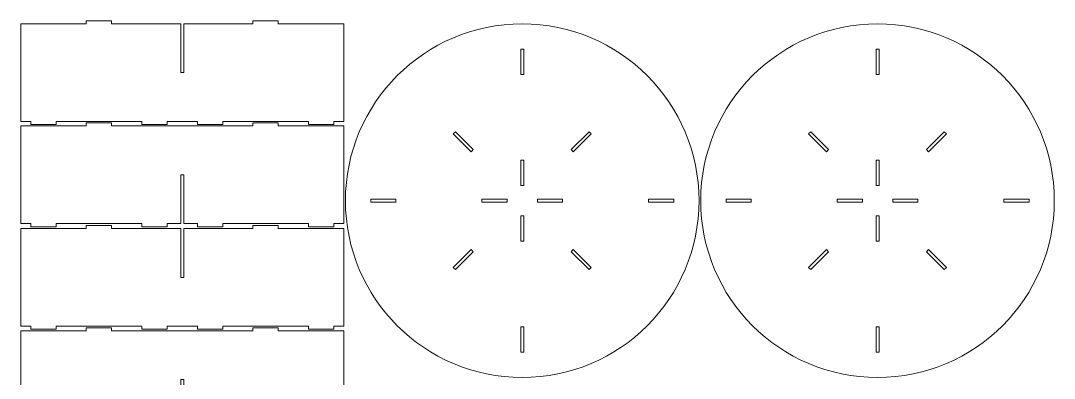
# Model space of a CAD drawing. Header units: millimetres. Extents: x -1023 to 1023, y -1057 to 1056.
# Drawn here: x -1023 to 1023, y 348 to 1056 of the extents above; entities that cross this region are included whole.
import ezdxf

# ---------------------------------------------------------------- set-up
doc = ezdxf.new("R2010")
doc.units = ezdxf.units.MM
doc.header["$MEASUREMENT"] = 0
doc.layers.add('Layer 1', color=7, linetype='Continuous')

msp = doc.modelspace()

# ---------------------------------------------------------------- linework, layer by layer
at = {"layer": 'Layer 1', "color": 250, "lineweight": 20}
for points, knots in [([(-700, 1050.175), (-700, 1050.175), (-700, 953.475), (-700, 953.475), (-700, 953.475), (-700, 953.475), (-706, 953.475), (-706, 953.475), (-706, 953.475), (-706, 953.475), (-706, 1050.175), (-706, 1050.175), (-706, 1050.175), (-706, 1050.175), (-842.9622, 1050.175), (-842.9622, 1050.175), (-842.9622, 1050.175), (-842.9622, 1050.175), (-842.9622, 1056.175), (-842.9622, 1056.175), (-842.9622, 1056.175), (-842.9622, 1056.175), (-892.9622, 1056.175), (-892.9622, 1056.175), (-892.9622, 1056.175), (-892.9622, 1056.175), (-892.9622, 1050.175), (-892.9622, 1050.175), (-892.9622, 1050.175), (-892.9622, 1050.175), (-1022.937, 1050.175), (-1022.937, 1050.175), (-1022.937, 1050.175), (-1022.937, 1050.175), (-1022.937, 856.775), (-1022.937, 856.775), (-1022.937, 856.775), (-1022.937, 856.775), (-1002.937, 856.775), (-1002.937, 856.775), (-1002.937, 856.775), (-1002.937, 856.775), (-1002.937, 850.775), (-1002.937, 850.775), (-1002.937, 850.775), (-1002.937, 850.775), (-952.937, 850.775), (-952.937, 850.775), (-952.937, 850.775), (-952.937, 850.775), (-952.937, 856.775), (-952.937, 856.775), (-952.937, 856.775), (-952.937, 856.775), (-782.9874, 856.775), (-782.9874, 856.775), (-782.9874, 856.775), (-782.9874, 856.775), (-782.9874, 850.775), (-782.9874, 850.775), (-782.9874, 850.775), (-782.9874, 850.775), (-732.9874, 850.775), (-732.9874, 850.775), (-732.9874, 850.775), (-732.9874, 850.775), (-732.9874, 856.775), (-732.9874, 856.775), (-732.9874, 856.775), (-732.9874, 856.775), (-673.0126, 856.775), (-673.0126, 856.775), (-673.0126, 856.775), (-673.0126, 856.775), (-673.0126, 850.775), (-673.0126, 850.775), (-673.0126, 850.775), (-673.0126, 850.775), (-623.0126, 850.775), (-623.0126, 850.775), (-623.0126, 850.775), (-623.0126, 850.775), (-623.0126, 856.775), (-623.0126, 856.775), (-623.0126, 856.775), (-623.0126, 856.775), (-453.063, 856.775), (-453.063, 856.775), (-453.063, 856.775), (-453.063, 856.775), (-453.063, 850.775), (-453.063, 850.775), (-453.063, 850.775), (-453.063, 850.775), (-403.063, 850.775), (-403.063, 850.775), (-403.063, 850.775), (-403.063, 850.775), (-403.063, 856.775), (-403.063, 856.775), (-403.063, 856.775), (-403.063, 856.775), (-383.063, 856.775), (-383.063, 856.775), (-383.063, 856.775), (-383.063, 856.775), (-383.063, 1050.175), (-383.063, 1050.175), (-383.063, 1050.175), (-383.063, 1050.175), (-513.0378, 1050.175), (-513.0378, 1050.175), (-513.0378, 1050.175), (-513.0378, 1050.175), (-513.0378, 1056.175), (-513.0378, 1056.175), (-513.0378, 1056.175), (-513.0378, 1056.175), (-563.0378, 1056.175), (-563.0378, 1056.175), (-563.0378, 1056.175), (-563.0378, 1056.175), (-563.0378, 1050.175), (-563.0378, 1050.175), (-563.0378, 1050.175), (-563.0378, 1050.175), (-700, 1050.175), (-700, 1050.175)], [0, 0, 0, 0, 0.03030303, 0.03030303, 0.03030303, 0.03030303, 0.060606061, 0.060606061, 0.060606061, 0.060606061, 0.090909091, 0.090909091, 0.090909091, 0.090909091, 0.121212121, 0.121212121, 0.121212121, 0.121212121, 0.151515152, 0.151515152, 0.151515152, 0.151515152, 0.181818182, 0.181818182, 0.181818182, 0.181818182, 0.212121212, 0.212121212, 0.212121212, 0.212121212, 0.242424242, 0.242424242, 0.242424242, 0.242424242, 0.272727273, 0.272727273, 0.272727273, 0.272727273, 0.303030303, 0.303030303, 0.303030303, 0.303030303, 0.333333333, 0.333333333, 0.333333333, 0.333333333, 0.363636364, 0.363636364, 0.363636364, 0.363636364, 0.393939394, 0.393939394, 0.393939394, 0.393939394, 0.424242424, 0.424242424, 0.424242424, 0.424242424, 0.454545455, 0.454545455, 0.454545455, 0.454545455, 0.484848485, 0.484848485, 0.484848485, 0.484848485, 0.515151515, 0.515151515, 0.515151515, 0.515151515, 0.545454545, 0.545454545, 0.545454545, 0.545454545, 0.575757576, 0.575757576, 0.575757576, 0.575757576, 0.606060606, 0.606060606, 0.606060606, 0.606060606, 0.636363636, 0.636363636, 0.636363636, 0.636363636, 0.666666667, 0.666666667, 0.666666667, 0.666666667, 0.696969697, 0.696969697, 0.696969697, 0.696969697, 0.727272727, 0.727272727, 0.727272727, 0.727272727, 0.757575758, 0.757575758, 0.757575758, 0.757575758, 0.787878788, 0.787878788, 0.787878788, 0.787878788, 0.818181818, 0.818181818, 0.818181818, 0.818181818, 0.848484848, 0.848484848, 0.848484848, 0.848484848, 0.878787879, 0.878787879, 0.878787879, 0.878787879, 0.909090909, 0.909090909, 0.909090909, 0.909090909, 0.939393939, 0.939393939, 0.939393939, 0.939393939, 1, 1, 1, 1]), ([(319.937, 699.825), (319.937, 893.1247), (163.2367, 1049.825), (-30.063, 1049.825), (-30.063, 1049.825), (-223.3627, 1049.825), (-380.063, 893.1247), (-380.063, 699.825), (-380.063, 699.825), (-380.063, 506.5253), (-223.3627, 349.825), (-30.063, 349.825), (-30.063, 349.825), (163.2367, 349.825), (319.937, 506.5253), (319.937, 699.825)], [0, 0, 0, 0, 0.2, 0.2, 0.2, 0.2, 0.4, 0.4, 0.4, 0.4, 0.6, 0.6, 0.6, 0.6, 1, 1, 1, 1]), ([(323.287, 699.825), (323.287, 893.1247), (479.9873, 1049.825), (673.287, 1049.825), (673.287, 1049.825), (866.5867, 1049.825), (1023.287, 893.1247), (1023.287, 699.825), (1023.287, 699.825), (1023.287, 506.5253), (866.5867, 349.825), (673.287, 349.825), (673.287, 349.825), (479.9873, 349.825), (323.287, 506.5253), (323.287, 699.825)], [0, 0, 0, 0, 0.2, 0.2, 0.2, 0.2, 0.4, 0.4, 0.4, 0.4, 0.6, 0.6, 0.6, 0.6, 1, 1, 1, 1]), ([(-33.0629, 949.7619), (-33.0629, 949.7619), (-33.0629, 999.7619), (-33.0629, 999.7619), (-33.0629, 999.7619), (-33.0629, 999.7619), (-27.0629, 999.7619), (-27.0629, 999.7619), (-27.0629, 999.7619), (-27.0629, 999.7619), (-27.0629, 949.7619), (-27.0629, 949.7619), (-27.0629, 949.7619), (-27.0629, 949.7619), (-33.0629, 949.7619), (-33.0629, 949.7619)], [0, 0, 0, 0, 0.2, 0.2, 0.2, 0.2, 0.4, 0.4, 0.4, 0.4, 0.6, 0.6, 0.6, 0.6, 1, 1, 1, 1]), ([(676.2869, 949.7619), (676.2869, 949.7619), (676.2869, 999.7619), (676.2869, 999.7619), (676.2869, 999.7619), (676.2869, 999.7619), (670.2869, 999.7619), (670.2869, 999.7619), (670.2869, 999.7619), (670.2869, 999.7619), (670.2869, 949.7619), (670.2869, 949.7619), (670.2869, 949.7619), (670.2869, 949.7619), (676.2869, 949.7619), (676.2869, 949.7619)], [0, 0, 0, 0, 0.2, 0.2, 0.2, 0.2, 0.4, 0.4, 0.4, 0.4, 0.6, 0.6, 0.6, 0.6, 1, 1, 1, 1]), ([(-842.9622, 847.775), (-842.9622, 847.775), (-842.9622, 853.775), (-842.9622, 853.775), (-842.9622, 853.775), (-842.9622, 853.775), (-892.9622, 853.775), (-892.9622, 853.775), (-892.9622, 853.775), (-892.9622, 853.775), (-892.9622, 847.775), (-892.9622, 847.775), (-892.9622, 847.775), (-892.9622, 847.775), (-1022.937, 847.775), (-1022.937, 847.775), (-1022.937, 847.775), (-1022.937, 847.775), (-1022.937, 654.375), (-1022.937, 654.375), (-1022.937, 654.375), (-1022.937, 654.375), (-1002.937, 654.375), (-1002.937, 654.375), (-1002.937, 654.375), (-1002.937, 654.375), (-1002.937, 648.375), (-1002.937, 648.375), (-1002.937, 648.375), (-1002.937, 648.375), (-952.937, 648.375), (-952.937, 648.375), (-952.937, 648.375), (-952.937, 648.375), (-952.937, 654.375), (-952.937, 654.375), (-952.937, 654.375), (-952.937, 654.375), (-782.9874, 654.375), (-782.9874, 654.375), (-782.9874, 654.375), (-782.9874, 654.375), (-782.9874, 648.375), (-782.9874, 648.375), (-782.9874, 648.375), (-782.9874, 648.375), (-732.9874, 648.375), (-732.9874, 648.375), (-732.9874, 648.375), (-732.9874, 648.375), (-732.9874, 654.375), (-732.9874, 654.375), (-732.9874, 654.375), (-732.9874, 654.375), (-706, 654.375), (-706, 654.375), (-706, 654.375), (-706, 654.375), (-706, 751.075), (-706, 751.075), (-706, 751.075), (-706, 751.075), (-700, 751.075), (-700, 751.075), (-700, 751.075), (-700, 751.075), (-700, 654.375), (-700, 654.375), (-700, 654.375), (-700, 654.375), (-673.0126, 654.375), (-673.0126, 654.375), (-673.0126, 654.375), (-673.0126, 654.375), (-673.0126, 648.375), (-673.0126, 648.375), (-673.0126, 648.375), (-673.0126, 648.375), (-623.0126, 648.375), (-623.0126, 648.375), (-623.0126, 648.375), (-623.0126, 648.375), (-623.0126, 654.375), (-623.0126, 654.375), (-623.0126, 654.375), (-623.0126, 654.375), (-453.063, 654.375), (-453.063, 654.375), (-453.063, 654.375), (-453.063, 654.375), (-453.063, 648.375), (-453.063, 648.375), (-453.063, 648.375), (-453.063, 648.375), (-403.063, 648.375), (-403.063, 648.375), (-403.063, 648.375), (-403.063, 648.375), (-403.063, 654.375), (-403.063, 654.375), (-403.063, 654.375), (-403.063, 654.375), (-383.063, 654.375), (-383.063, 654.375), (-383.063, 654.375), (-383.063, 654.375), (-383.063, 847.775), (-383.063, 847.775), (-383.063, 847.775), (-383.063, 847.775), (-513.0378, 847.775), (-513.0378, 847.775), (-513.0378, 847.775), (-513.0378, 847.775), (-513.0378, 853.775), (-513.0378, 853.775), (-513.0378, 853.775), (-513.0378, 853.775), (-563.0378, 853.775), (-563.0378, 853.775), (-563.0378, 853.775), (-563.0378, 853.775), (-563.0378, 847.775), (-563.0378, 847.775), (-563.0378, 847.775), (-788.0892, 847.775), (-617.9108, 847.775), (-842.9622, 847.775)], [0, 0, 0, 0, 0.03030303, 0.03030303, 0.03030303, 0.03030303, 0.060606061, 0.060606061, 0.060606061, 0.060606061, 0.090909091, 0.090909091, 0.090909091, 0.090909091, 0.121212121, 0.121212121, 0.121212121, 0.121212121, 0.151515152, 0.151515152, 0.151515152, 0.151515152, 0.181818182, 0.181818182, 0.181818182, 0.181818182, 0.212121212, 0.212121212, 0.212121212, 0.212121212, 0.242424242, 0.242424242, 0.242424242, 0.242424242, 0.272727273, 0.272727273, 0.272727273, 0.272727273, 0.303030303, 0.303030303, 0.303030303, 0.303030303, 0.333333333, 0.333333333, 0.333333333, 0.333333333, 0.363636364, 0.363636364, 0.363636364, 0.363636364, 0.393939394, 0.393939394, 0.393939394, 0.393939394, 0.424242424, 0.424242424, 0.424242424, 0.424242424, 0.454545455, 0.454545455, 0.454545455, 0.454545455, 0.484848485, 0.484848485, 0.484848485, 0.484848485, 0.515151515, 0.515151515, 0.515151515, 0.515151515, 0.545454545, 0.545454545, 0.545454545, 0.545454545, 0.575757576, 0.575757576, 0.575757576, 0.575757576, 0.606060606, 0.606060606, 0.606060606, 0.606060606, 0.636363636, 0.636363636, 0.636363636, 0.636363636, 0.666666667, 0.666666667, 0.666666667, 0.666666667, 0.696969697, 0.696969697, 0.696969697, 0.696969697, 0.727272727, 0.727272727, 0.727272727, 0.727272727, 0.757575758, 0.757575758, 0.757575758, 0.757575758, 0.787878788, 0.787878788, 0.787878788, 0.787878788, 0.818181818, 0.818181818, 0.818181818, 0.818181818, 0.848484848, 0.848484848, 0.848484848, 0.848484848, 0.878787879, 0.878787879, 0.878787879, 0.878787879, 0.909090909, 0.909090909, 0.909090909, 0.909090909, 0.939393939, 0.939393939, 0.939393939, 0.939393939, 1, 1, 1, 1]), ([(-166.5077, 832.0271), (-166.5077, 832.0271), (-162.2651, 836.2697), (-162.2651, 836.2697), (-162.2651, 836.2697), (-162.2651, 836.2697), (-126.9098, 800.9144), (-126.9098, 800.9144), (-126.9098, 800.9144), (-126.9098, 800.9144), (-131.1524, 796.6718), (-131.1524, 796.6718), (-131.1524, 796.6718), (-131.1524, 796.6718), (-166.5077, 832.0271), (-166.5077, 832.0271)], [0, 0, 0, 0, 0.2, 0.2, 0.2, 0.2, 0.4, 0.4, 0.4, 0.4, 0.6, 0.6, 0.6, 0.6, 1, 1, 1, 1]), ([(66.7839, 800.9144), (66.7839, 800.9144), (102.1392, 836.2697), (102.1392, 836.2697), (102.1392, 836.2697), (102.1392, 836.2697), (106.3819, 832.0271), (106.3819, 832.0271), (106.3819, 832.0271), (106.3819, 832.0271), (71.0265, 796.6718), (71.0265, 796.6718), (71.0265, 796.6718), (71.0265, 796.6718), (66.7839, 800.9144), (66.7839, 800.9144)], [0, 0, 0, 0, 0.2, 0.2, 0.2, 0.2, 0.4, 0.4, 0.4, 0.4, 0.6, 0.6, 0.6, 0.6, 1, 1, 1, 1]), ([(576.4401, 800.9144), (576.4401, 800.9144), (541.0848, 836.2697), (541.0848, 836.2697), (541.0848, 836.2697), (541.0848, 836.2697), (536.8421, 832.0271), (536.8421, 832.0271), (536.8421, 832.0271), (536.8421, 832.0271), (572.1975, 796.6718), (572.1975, 796.6718), (572.1975, 796.6718), (572.1975, 796.6718), (576.4401, 800.9144), (576.4401, 800.9144)], [0, 0, 0, 0, 0.2, 0.2, 0.2, 0.2, 0.4, 0.4, 0.4, 0.4, 0.6, 0.6, 0.6, 0.6, 1, 1, 1, 1]), ([(809.7317, 832.0271), (809.7317, 832.0271), (805.4891, 836.2697), (805.4891, 836.2697), (805.4891, 836.2697), (805.4891, 836.2697), (770.1338, 800.9144), (770.1338, 800.9144), (770.1338, 800.9144), (770.1338, 800.9144), (774.3764, 796.6718), (774.3764, 796.6718), (774.3764, 796.6718), (774.3764, 796.6718), (809.7317, 832.0271), (809.7317, 832.0271)], [0, 0, 0, 0, 0.2, 0.2, 0.2, 0.2, 0.4, 0.4, 0.4, 0.4, 0.6, 0.6, 0.6, 0.6, 1, 1, 1, 1]), ([(-33.0629, 729.8123), (-33.0629, 729.8123), (-33.0629, 779.8123), (-33.0629, 779.8123), (-33.0629, 779.8123), (-33.0629, 779.8123), (-27.0629, 779.8124), (-27.0629, 779.8124), (-27.0629, 779.8124), (-27.0629, 779.8124), (-27.0629, 729.8123), (-27.0629, 729.8123), (-27.0629, 729.8123), (-27.0629, 729.8123), (-33.0629, 729.8123), (-33.0629, 729.8123)], [0, 0, 0, 0, 0.2, 0.2, 0.2, 0.2, 0.4, 0.4, 0.4, 0.4, 0.6, 0.6, 0.6, 0.6, 1, 1, 1, 1]), ([(676.2869, 729.8123), (676.2869, 729.8123), (676.2869, 779.8123), (676.2869, 779.8123), (676.2869, 779.8123), (676.2869, 779.8123), (670.2869, 779.8124), (670.2869, 779.8124), (670.2869, 779.8124), (670.2869, 779.8124), (670.2869, 729.8123), (670.2869, 729.8123), (670.2869, 729.8123), (670.2869, 729.8123), (676.2869, 729.8123), (676.2869, 729.8123)], [0, 0, 0, 0, 0.2, 0.2, 0.2, 0.2, 0.4, 0.4, 0.4, 0.4, 0.6, 0.6, 0.6, 0.6, 1, 1, 1, 1]), ([(-329.9999, 702.8249), (-329.9999, 702.8249), (-279.9999, 702.8249), (-279.9999, 702.8249), (-279.9999, 702.8249), (-279.9999, 702.8249), (-279.9999, 696.8249), (-279.9999, 696.8249), (-279.9999, 696.8249), (-279.9999, 696.8249), (-329.9999, 696.8249), (-329.9999, 696.8249), (-329.9999, 696.8249), (-329.9999, 696.8249), (-329.9999, 702.8249), (-329.9999, 702.8249)], [0, 0, 0, 0, 0.2, 0.2, 0.2, 0.2, 0.4, 0.4, 0.4, 0.4, 0.6, 0.6, 0.6, 0.6, 1, 1, 1, 1]), ([(-110.0504, 696.8249), (-110.0504, 696.8249), (-110.0503, 702.8249), (-110.0503, 702.8249), (-110.0503, 702.8249), (-110.0503, 702.8249), (-60.0503, 702.8249), (-60.0503, 702.8249), (-60.0503, 702.8249), (-60.0503, 702.8249), (-60.0503, 696.8249), (-60.0503, 696.8249), (-60.0503, 696.8249), (-60.0503, 696.8249), (-110.0504, 696.8249), (-110.0504, 696.8249)], [0, 0, 0, 0, 0.2, 0.2, 0.2, 0.2, 0.4, 0.4, 0.4, 0.4, 0.6, 0.6, 0.6, 0.6, 1, 1, 1, 1]), ([(-0.0754, 696.8249), (-0.0754, 696.8249), (-0.0755, 702.8249), (-0.0755, 702.8249), (-0.0755, 702.8249), (-0.0755, 702.8249), (49.9244, 702.8249), (49.9244, 702.8249), (49.9244, 702.8249), (49.9244, 702.8249), (49.9244, 696.8249), (49.9244, 696.8249), (49.9244, 696.8249), (49.9244, 696.8249), (-0.0754, 696.8249), (-0.0754, 696.8249)], [0, 0, 0, 0, 0.2, 0.2, 0.2, 0.2, 0.4, 0.4, 0.4, 0.4, 0.6, 0.6, 0.6, 0.6, 1, 1, 1, 1]), ([(219.874, 696.825), (219.874, 696.825), (219.874, 702.8249), (219.874, 702.8249), (219.874, 702.8249), (219.874, 702.8249), (269.8739, 702.8249), (269.8739, 702.8249), (269.8739, 702.8249), (269.8739, 702.8249), (269.874, 696.8249), (269.874, 696.8249), (269.874, 696.8249), (269.874, 696.8249), (219.874, 696.825), (219.874, 696.825)], [0, 0, 0, 0, 0.2, 0.2, 0.2, 0.2, 0.4, 0.4, 0.4, 0.4, 0.6, 0.6, 0.6, 0.6, 1, 1, 1, 1]), ([(423.35, 696.825), (423.35, 696.825), (423.35, 702.8249), (423.35, 702.8249), (423.35, 702.8249), (423.35, 702.8249), (373.3501, 702.8249), (373.3501, 702.8249), (373.3501, 702.8249), (373.3501, 702.8249), (373.35, 696.8249), (373.35, 696.8249), (373.35, 696.8249), (373.35, 696.8249), (423.35, 696.825), (423.35, 696.825)], [0, 0, 0, 0, 0.2, 0.2, 0.2, 0.2, 0.4, 0.4, 0.4, 0.4, 0.6, 0.6, 0.6, 0.6, 1, 1, 1, 1]), ([(643.2994, 696.8249), (643.2994, 696.8249), (643.2995, 702.8249), (643.2995, 702.8249), (643.2995, 702.8249), (643.2995, 702.8249), (593.2996, 702.8249), (593.2996, 702.8249), (593.2996, 702.8249), (593.2996, 702.8249), (593.2996, 696.8249), (593.2996, 696.8249), (593.2996, 696.8249), (593.2996, 696.8249), (643.2994, 696.8249), (643.2994, 696.8249)], [0, 0, 0, 0, 0.2, 0.2, 0.2, 0.2, 0.4, 0.4, 0.4, 0.4, 0.6, 0.6, 0.6, 0.6, 1, 1, 1, 1]), ([(753.2744, 696.8249), (753.2744, 696.8249), (753.2743, 702.8249), (753.2743, 702.8249), (753.2743, 702.8249), (753.2743, 702.8249), (703.2743, 702.8249), (703.2743, 702.8249), (703.2743, 702.8249), (703.2743, 702.8249), (703.2743, 696.8249), (703.2743, 696.8249), (703.2743, 696.8249), (703.2743, 696.8249), (753.2744, 696.8249), (753.2744, 696.8249)], [0, 0, 0, 0, 0.2, 0.2, 0.2, 0.2, 0.4, 0.4, 0.4, 0.4, 0.6, 0.6, 0.6, 0.6, 1, 1, 1, 1]), ([(973.2239, 702.8249), (973.2239, 702.8249), (923.2239, 702.8249), (923.2239, 702.8249), (923.2239, 702.8249), (923.2239, 702.8249), (923.2239, 696.8249), (923.2239, 696.8249), (923.2239, 696.8249), (923.2239, 696.8249), (973.2239, 696.8249), (973.2239, 696.8249), (973.2239, 696.8249), (973.2239, 696.8249), (973.2239, 702.8249), (973.2239, 702.8249)], [0, 0, 0, 0, 0.2, 0.2, 0.2, 0.2, 0.4, 0.4, 0.4, 0.4, 0.6, 0.6, 0.6, 0.6, 1, 1, 1, 1]), ([(-33.0629, 619.8376), (-33.0629, 619.8376), (-33.0629, 669.8375), (-33.0629, 669.8375), (-33.0629, 669.8375), (-33.0629, 669.8375), (-27.0629, 669.8374), (-27.0629, 669.8374), (-27.0629, 669.8374), (-27.0629, 669.8374), (-27.0629, 619.8376), (-27.0629, 619.8376), (-27.0629, 619.8376), (-27.0629, 619.8376), (-33.0629, 619.8376), (-33.0629, 619.8376)], [0, 0, 0, 0, 0.2, 0.2, 0.2, 0.2, 0.4, 0.4, 0.4, 0.4, 0.6, 0.6, 0.6, 0.6, 1, 1, 1, 1]), ([(676.2869, 619.8376), (676.2869, 619.8376), (676.2869, 669.8375), (676.2869, 669.8375), (676.2869, 669.8375), (676.2869, 669.8375), (670.2869, 669.8374), (670.2869, 669.8374), (670.2869, 669.8374), (670.2869, 669.8374), (670.2869, 619.8376), (670.2869, 619.8376), (670.2869, 619.8376), (670.2869, 619.8376), (676.2869, 619.8376), (676.2869, 619.8376)], [0, 0, 0, 0, 0.2, 0.2, 0.2, 0.2, 0.4, 0.4, 0.4, 0.4, 0.6, 0.6, 0.6, 0.6, 1, 1, 1, 1]), ([(-700, 644.6809), (-700, 644.6809), (-700, 547.9809), (-700, 547.9809), (-700, 547.9809), (-700, 547.9809), (-706, 547.9809), (-706, 547.9809), (-706, 547.9809), (-706, 547.9809), (-706, 644.6809), (-706, 644.6809), (-706, 644.6809), (-706, 644.6809), (-842.9622, 644.6809), (-842.9622, 644.6809), (-842.9622, 644.6809), (-842.9622, 644.6809), (-842.9622, 650.6809), (-842.9622, 650.6809), (-842.9622, 650.6809), (-842.9622, 650.6809), (-892.9622, 650.6809), (-892.9622, 650.6809), (-892.9622, 650.6809), (-892.9622, 650.6809), (-892.9622, 644.6809), (-892.9622, 644.6809), (-892.9622, 644.6809), (-892.9622, 644.6809), (-1022.937, 644.6809), (-1022.937, 644.6809), (-1022.937, 644.6809), (-1022.937, 644.6809), (-1022.937, 451.2809), (-1022.937, 451.2809), (-1022.937, 451.2809), (-1022.937, 451.2809), (-1002.937, 451.2809), (-1002.937, 451.2809), (-1002.937, 451.2809), (-1002.937, 451.2809), (-1002.937, 445.2809), (-1002.937, 445.2809), (-1002.937, 445.2809), (-1002.937, 445.2809), (-952.937, 445.2809), (-952.937, 445.2809), (-952.937, 445.2809), (-952.937, 445.2809), (-952.937, 451.2809), (-952.937, 451.2809), (-952.937, 451.2809), (-952.937, 451.2809), (-782.9874, 451.2809), (-782.9874, 451.2809), (-782.9874, 451.2809), (-782.9874, 451.2809), (-782.9874, 445.2809), (-782.9874, 445.2809), (-782.9874, 445.2809), (-782.9874, 445.2809), (-732.9874, 445.2809), (-732.9874, 445.2809), (-732.9874, 445.2809), (-732.9874, 445.2809), (-732.9874, 451.2809), (-732.9874, 451.2809), (-732.9874, 451.2809), (-732.9874, 451.2809), (-673.0126, 451.2809), (-673.0126, 451.2809), (-673.0126, 451.2809), (-673.0126, 451.2809), (-673.0126, 445.2809), (-673.0126, 445.2809), (-673.0126, 445.2809), (-673.0126, 445.2809), (-623.0126, 445.2809), (-623.0126, 445.2809), (-623.0126, 445.2809), (-623.0126, 445.2809), (-623.0126, 451.2809), (-623.0126, 451.2809), (-623.0126, 451.2809), (-623.0126, 451.2809), (-453.063, 451.2809), (-453.063, 451.2809), (-453.063, 451.2809), (-453.063, 451.2809), (-453.063, 445.2809), (-453.063, 445.2809), (-453.063, 445.2809), (-453.063, 445.2809), (-403.063, 445.2809), (-403.063, 445.2809), (-403.063, 445.2809), (-403.063, 445.2809), (-403.063, 451.2809), (-403.063, 451.2809), (-403.063, 451.2809), (-403.063, 451.2809), (-383.063, 451.2809), (-383.063, 451.2809), (-383.063, 451.2809), (-383.063, 451.2809), (-383.063, 644.6809), (-383.063, 644.6809), (-383.063, 644.6809), (-383.063, 644.6809), (-513.0378, 644.6809), (-513.0378, 644.6809), (-513.0378, 644.6809), (-513.0378, 644.6809), (-513.0378, 650.6809), (-513.0378, 650.6809), (-513.0378, 650.6809), (-513.0378, 650.6809), (-563.0378, 650.6809), (-563.0378, 650.6809), (-563.0378, 650.6809), (-563.0378, 650.6809), (-563.0378, 644.6809), (-563.0378, 644.6809), (-563.0378, 644.6809), (-563.0378, 644.6809), (-700, 644.6809), (-700, 644.6809)], [0, 0, 0, 0, 0.03030303, 0.03030303, 0.03030303, 0.03030303, 0.060606061, 0.060606061, 0.060606061, 0.060606061, 0.090909091, 0.090909091, 0.090909091, 0.090909091, 0.121212121, 0.121212121, 0.121212121, 0.121212121, 0.151515152, 0.151515152, 0.151515152, 0.151515152, 0.181818182, 0.181818182, 0.181818182, 0.181818182, 0.212121212, 0.212121212, 0.212121212, 0.212121212, 0.242424242, 0.242424242, 0.242424242, 0.242424242, 0.272727273, 0.272727273, 0.272727273, 0.272727273, 0.303030303, 0.303030303, 0.303030303, 0.303030303, 0.333333333, 0.333333333, 0.333333333, 0.333333333, 0.363636364, 0.363636364, 0.363636364, 0.363636364, 0.393939394, 0.393939394, 0.393939394, 0.393939394, 0.424242424, 0.424242424, 0.424242424, 0.424242424, 0.454545455, 0.454545455, 0.454545455, 0.454545455, 0.484848485, 0.484848485, 0.484848485, 0.484848485, 0.515151515, 0.515151515, 0.515151515, 0.515151515, 0.545454545, 0.545454545, 0.545454545, 0.545454545, 0.575757576, 0.575757576, 0.575757576, 0.575757576, 0.606060606, 0.606060606, 0.606060606, 0.606060606, 0.636363636, 0.636363636, 0.636363636, 0.636363636, 0.666666667, 0.666666667, 0.666666667, 0.666666667, 0.696969697, 0.696969697, 0.696969697, 0.696969697, 0.727272727, 0.727272727, 0.727272727, 0.727272727, 0.757575758, 0.757575758, 0.757575758, 0.757575758, 0.787878788, 0.787878788, 0.787878788, 0.787878788, 0.818181818, 0.818181818, 0.818181818, 0.818181818, 0.848484848, 0.848484848, 0.848484848, 0.848484848, 0.878787879, 0.878787879, 0.878787879, 0.878787879, 0.909090909, 0.909090909, 0.909090909, 0.909090909, 0.939393939, 0.939393939, 0.939393939, 0.939393939, 1, 1, 1, 1]), ([(-131.1524, 602.9781), (-131.1524, 602.9781), (-126.9098, 598.7355), (-126.9098, 598.7355), (-126.9098, 598.7355), (-126.9098, 598.7355), (-162.2651, 563.3801), (-162.2651, 563.3801), (-162.2651, 563.3801), (-162.2651, 563.3801), (-166.5077, 567.6228), (-166.5077, 567.6228), (-166.5077, 567.6228), (-166.5077, 567.6228), (-131.1524, 602.9781), (-131.1524, 602.9781)], [0, 0, 0, 0, 0.2, 0.2, 0.2, 0.2, 0.4, 0.4, 0.4, 0.4, 0.6, 0.6, 0.6, 0.6, 1, 1, 1, 1]), ([(66.7839, 598.7355), (66.7839, 598.7355), (71.0265, 602.9781), (71.0265, 602.9781), (71.0265, 602.9781), (71.0265, 602.9781), (106.3819, 567.6228), (106.3819, 567.6228), (106.3819, 567.6228), (106.3819, 567.6228), (102.1392, 563.3801), (102.1392, 563.3801), (102.1392, 563.3801), (102.1392, 563.3801), (66.7839, 598.7355), (66.7839, 598.7355)], [0, 0, 0, 0, 0.2, 0.2, 0.2, 0.2, 0.4, 0.4, 0.4, 0.4, 0.6, 0.6, 0.6, 0.6, 1, 1, 1, 1]), ([(576.4401, 598.7355), (576.4401, 598.7355), (572.1975, 602.9781), (572.1975, 602.9781), (572.1975, 602.9781), (572.1975, 602.9781), (536.8421, 567.6228), (536.8421, 567.6228), (536.8421, 567.6228), (536.8421, 567.6228), (541.0848, 563.3801), (541.0848, 563.3801), (541.0848, 563.3801), (541.0848, 563.3801), (576.4401, 598.7355), (576.4401, 598.7355)], [0, 0, 0, 0, 0.2, 0.2, 0.2, 0.2, 0.4, 0.4, 0.4, 0.4, 0.6, 0.6, 0.6, 0.6, 1, 1, 1, 1]), ([(774.3764, 602.9781), (774.3764, 602.9781), (770.1338, 598.7355), (770.1338, 598.7355), (770.1338, 598.7355), (770.1338, 598.7355), (805.4891, 563.3801), (805.4891, 563.3801), (805.4891, 563.3801), (805.4891, 563.3801), (809.7317, 567.6228), (809.7317, 567.6228), (809.7317, 567.6228), (809.7317, 567.6228), (774.3764, 602.9781), (774.3764, 602.9781)], [0, 0, 0, 0, 0.2, 0.2, 0.2, 0.2, 0.4, 0.4, 0.4, 0.4, 0.6, 0.6, 0.6, 0.6, 1, 1, 1, 1]), ([(-842.9622, 442.2809), (-842.9622, 442.2809), (-842.9622, 448.2809), (-842.9622, 448.2809), (-842.9622, 448.2809), (-842.9622, 448.2809), (-892.9622, 448.2809), (-892.9622, 448.2809), (-892.9622, 448.2809), (-892.9622, 448.2809), (-892.9622, 442.2809), (-892.9622, 442.2809), (-892.9622, 442.2809), (-892.9622, 442.2809), (-1022.937, 442.2809), (-1022.937, 442.2809), (-1022.937, 442.2809), (-1022.937, 442.2809), (-1022.937, 248.8809), (-1022.937, 248.8809), (-1022.937, 248.8809), (-1022.937, 248.8809), (-1002.937, 248.8809), (-1002.937, 248.8809), (-1002.937, 248.8809), (-1002.937, 248.8809), (-1002.937, 242.8809), (-1002.937, 242.8809), (-1002.937, 242.8809), (-1002.937, 242.8809), (-952.937, 242.8809), (-952.937, 242.8809), (-952.937, 242.8809), (-952.937, 242.8809), (-952.937, 248.8809), (-952.937, 248.8809), (-952.937, 248.8809), (-952.937, 248.8809), (-782.9874, 248.8809), (-782.9874, 248.8809), (-782.9874, 248.8809), (-782.9874, 248.8809), (-782.9874, 242.8809), (-782.9874, 242.8809), (-782.9874, 242.8809), (-782.9874, 242.8809), (-732.9874, 242.8809), (-732.9874, 242.8809), (-732.9874, 242.8809), (-732.9874, 242.8809), (-732.9874, 248.8809), (-732.9874, 248.8809), (-732.9874, 248.8809), (-732.9874, 248.8809), (-706, 248.8809), (-706, 248.8809), (-706, 248.8809), (-706, 248.8809), (-706, 345.5809), (-706, 345.5809), (-706, 345.5809), (-706, 345.5809), (-700, 345.5809), (-700, 345.5809), (-700, 345.5809), (-700, 345.5809), (-700, 248.8809), (-700, 248.8809), (-700, 248.8809), (-700, 248.8809), (-673.0126, 248.8809), (-673.0126, 248.8809), (-673.0126, 248.8809), (-673.0126, 248.8809), (-673.0126, 242.8809), (-673.0126, 242.8809), (-673.0126, 242.8809), (-673.0126, 242.8809), (-623.0126, 242.8809), (-623.0126, 242.8809), (-623.0126, 242.8809), (-623.0126, 242.8809), (-623.0126, 248.8809), (-623.0126, 248.8809), (-623.0126, 248.8809), (-623.0126, 248.8809), (-453.063, 248.8809), (-453.063, 248.8809), (-453.063, 248.8809), (-453.063, 248.8809), (-453.063, 242.8809), (-453.063, 242.8809), (-453.063, 242.8809), (-453.063, 242.8809), (-403.063, 242.8809), (-403.063, 242.8809), (-403.063, 242.8809), (-403.063, 242.8809), (-403.063, 248.8809), (-403.063, 248.8809), (-403.063, 248.8809), (-403.063, 248.8809), (-383.063, 248.8809), (-383.063, 248.8809), (-383.063, 248.8809), (-383.063, 248.8809), (-383.063, 442.2809), (-383.063, 442.2809), (-383.063, 442.2809), (-383.063, 442.2809), (-513.0378, 442.2809), (-513.0378, 442.2809), (-513.0378, 442.2809), (-513.0378, 442.2809), (-513.0378, 448.2809), (-513.0378, 448.2809), (-513.0378, 448.2809), (-513.0378, 448.2809), (-563.0378, 448.2809), (-563.0378, 448.2809), (-563.0378, 448.2809), (-563.0378, 448.2809), (-563.0378, 442.2809), (-563.0378, 442.2809), (-563.0378, 442.2809), (-788.0892, 442.2809), (-617.9108, 442.2809), (-842.9622, 442.2809)], [0, 0, 0, 0, 0.03030303, 0.03030303, 0.03030303, 0.03030303, 0.060606061, 0.060606061, 0.060606061, 0.060606061, 0.090909091, 0.090909091, 0.090909091, 0.090909091, 0.121212121, 0.121212121, 0.121212121, 0.121212121, 0.151515152, 0.151515152, 0.151515152, 0.151515152, 0.181818182, 0.181818182, 0.181818182, 0.181818182, 0.212121212, 0.212121212, 0.212121212, 0.212121212, 0.242424242, 0.242424242, 0.242424242, 0.242424242, 0.272727273, 0.272727273, 0.272727273, 0.272727273, 0.303030303, 0.303030303, 0.303030303, 0.303030303, 0.333333333, 0.333333333, 0.333333333, 0.333333333, 0.363636364, 0.363636364, 0.363636364, 0.363636364, 0.393939394, 0.393939394, 0.393939394, 0.393939394, 0.424242424, 0.424242424, 0.424242424, 0.424242424, 0.454545455, 0.454545455, 0.454545455, 0.454545455, 0.484848485, 0.484848485, 0.484848485, 0.484848485, 0.515151515, 0.515151515, 0.515151515, 0.515151515, 0.545454545, 0.545454545, 0.545454545, 0.545454545, 0.575757576, 0.575757576, 0.575757576, 0.575757576, 0.606060606, 0.606060606, 0.606060606, 0.606060606, 0.636363636, 0.636363636, 0.636363636, 0.636363636, 0.666666667, 0.666666667, 0.666666667, 0.666666667, 0.696969697, 0.696969697, 0.696969697, 0.696969697, 0.727272727, 0.727272727, 0.727272727, 0.727272727, 0.757575758, 0.757575758, 0.757575758, 0.757575758, 0.787878788, 0.787878788, 0.787878788, 0.787878788, 0.818181818, 0.818181818, 0.818181818, 0.818181818, 0.848484848, 0.848484848, 0.848484848, 0.848484848, 0.878787879, 0.878787879, 0.878787879, 0.878787879, 0.909090909, 0.909090909, 0.909090909, 0.909090909, 0.939393939, 0.939393939, 0.939393939, 0.939393939, 1, 1, 1, 1]), ([(-33.0629, 399.8881), (-33.0629, 399.8881), (-33.0629, 449.888), (-33.0629, 449.888), (-33.0629, 449.888), (-33.0629, 449.888), (-27.063, 449.888), (-27.063, 449.888), (-27.063, 449.888), (-27.063, 449.888), (-27.0629, 399.888), (-27.0629, 399.888), (-27.0629, 399.888), (-27.0629, 399.888), (-33.0629, 399.8881), (-33.0629, 399.8881)], [0, 0, 0, 0, 0.2, 0.2, 0.2, 0.2, 0.4, 0.4, 0.4, 0.4, 0.6, 0.6, 0.6, 0.6, 1, 1, 1, 1]), ([(676.2869, 399.8881), (676.2869, 399.8881), (676.2869, 449.888), (676.2869, 449.888), (676.2869, 449.888), (676.2869, 449.888), (670.287, 449.888), (670.287, 449.888), (670.287, 449.888), (670.287, 449.888), (670.2869, 399.888), (670.2869, 399.888), (670.2869, 399.888), (670.2869, 399.888), (676.2869, 399.8881), (676.2869, 399.8881)], [0, 0, 0, 0, 0.2, 0.2, 0.2, 0.2, 0.4, 0.4, 0.4, 0.4, 0.6, 0.6, 0.6, 0.6, 1, 1, 1, 1])]:
    msp.add_open_spline(points, degree=3, knots=knots, dxfattribs=at)

doc.saveas('drawing.dxf')
